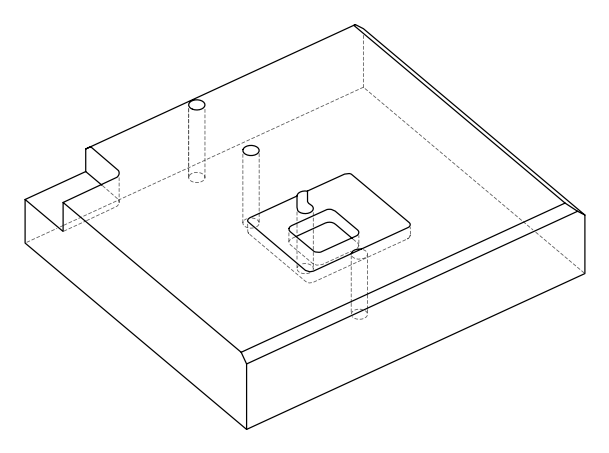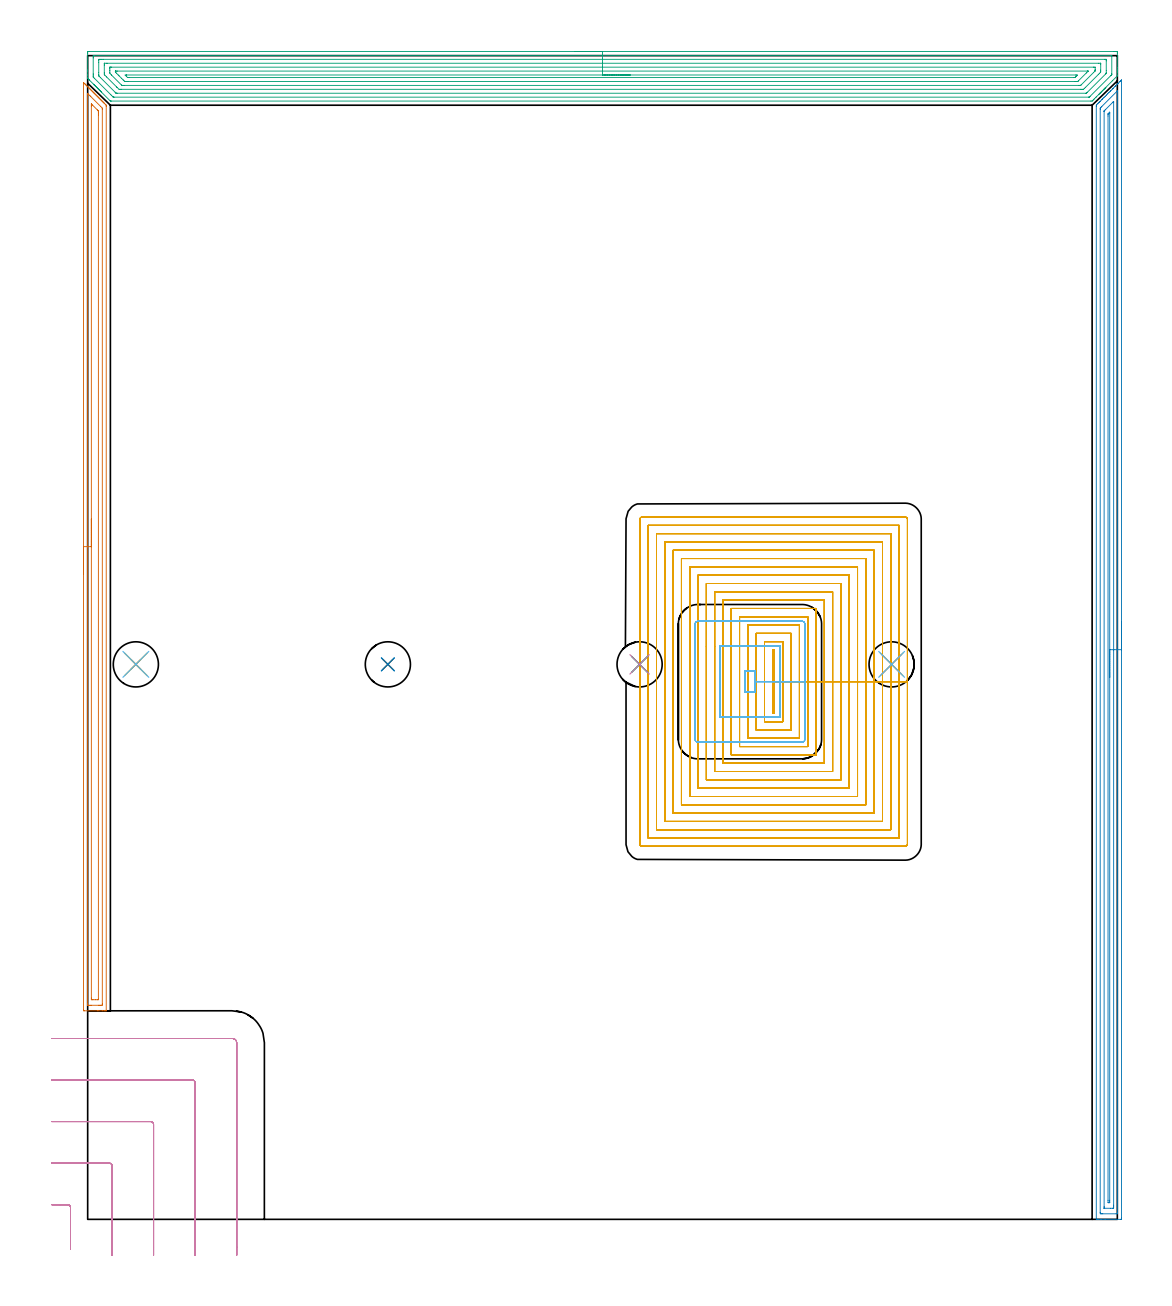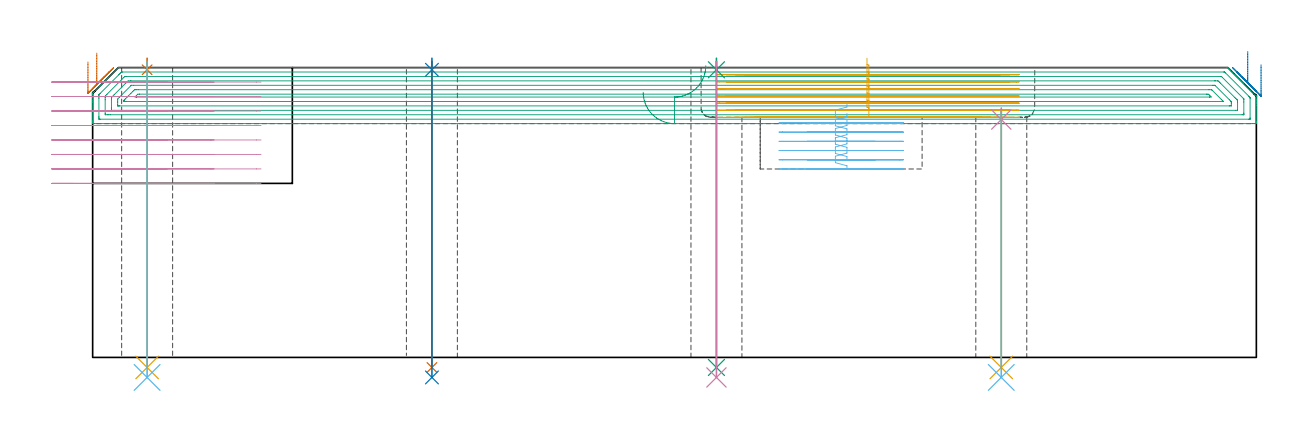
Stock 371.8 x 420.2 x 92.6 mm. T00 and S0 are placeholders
(PLAN: 18 operations, 12 tool changes, 115.5 min)
(1 AREA_MILL | FG_CHAMFER_SURFACE | UGT0205_001 | 8.18 min | 11609 mm3)
(2 AREA_MILL_1 | FG_CHAMFER_SURFACE_1 | UGT0205_001 | 13.2 min | 17238 mm3)
(3 AREA_MILL_2 | FG_CHAMFER_SURFACE_2 | UGT0205_001 | 20.82 min | 58737 mm3)
(4 MILL_CORNER_NOTCH_RECTANGULAR | CORNER_NOTCH_RECTANGULAR | UGT0201_094 | Follow Part, ap 5, ae 75% | 7.71 min | 176568 mm3)
(5 MILL_RECTANGULAR_POCKET | POCKET_RECTANGULAR_STRAIGHT | UGT0201_089 | Follow Part, ap 2.5, ae 75% | 58.15 min | 217026 mm3)
(6 MILL_RECTANGULAR_POCKET_1 | POCKET_RECTANGULAR_STRAIGHT_1 | NXT0201_011 | Follow Part, ap 3, ae 75% | 4.18 min | 46846 mm3)
(7 SPOT_DRILL | STEP1HOLE | NXT0321_9005460120000 | 0.03 min | 13 mm3)
(8 SPOT_DRILL_1 | STEP1HOLE_1 | NXT0321_9005460120000 | 0.03 min | 8 mm3)
(9 SPOT_DRILL_2 | STEP1HOLE_2 | NXT0321_9005460120000 | 0.03 min | 0 mm3)
(10 SPOT_DRILL_3 | STEP1HOLE_3 | NXT0321_9005460120000 | 0.03 min | 6 mm3)
(11 DRILL_THROUGH_HOLE_INTO_CENTER | STEP1HOLE | NXT0301_065 | 0.39 min | 6404 mm3)
(12 DRILL_TO_ENLARGE_THROUGH_HOLE | STEP1HOLE | UGT0301_287 | 0.41 min | 12890 mm3)
(13 DRILL_THROUGH_HOLE_INTO_CENTER_1 | STEP1HOLE_1 | NXT0301_065 | 0.39 min | 6383 mm3)
(14 DRILL_TO_ENLARGE_THROUGH_HOLE_1 | STEP1HOLE_1 | UGT0301_287 | 0.41 min | 12894 mm3)
(15 DRILL_THROUGH_HOLE_INTO_CENTER_2 | STEP1HOLE_2 | NXT0301_065 | 0.39 min | 5289 mm3)
(16 DRILL_TO_ENLARGE_THROUGH_HOLE_2 | STEP1HOLE_2 | UGT0301_287 | 0.41 min | 11180 mm3)
(17 DRILL_THROUGH_HOLE_INTO_CENTER_3 | STEP1HOLE_3 | NXT0301_065 | 0.33 min | 5288 mm3)
(18 DRILL_TO_ENLARGE_THROUGH_HOLE_3 | STEP1HOLE_3 | UGT0301_287 | 0.35 min | 10682 mm3)
(TOOL UGT0205_001 | Chamfer Mill 20 x 3 x 45 deg. | D20 FL50 Z2)
(TOOL UGT0201_094 | End mill 20 mm | D20 FL38 Z4)
(TOOL UGT0201_089 | End mill 10 mm | D10 R3 FL22 Z4)
(TOOL NXT0201_011 | ENDMILL 12mm [2P460-1200-NA 1630] | D12 FL38 Z6)
(TOOL NXT0321_9005460120000 | NC Spot Drill, 142deg, 12mm, Carbide, Uncoated | D12 PA142 FL30 Z2)
(TOOL NXT0301_065 | Carbide Drill 9.4mm [860.1-0940-075A1-MM 2214] | D9.4 PA140 FL98 Z2)
(TOOL UGT0301_287 | Twist Drill 16.3 mm | D16.3 PA118 FL125 Z2)
(OP 1 AREA_MILL)
G17 G21 G94 G90
T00 M6
G54
G17 G0 G90 X-1.5 Y232.9 S1061 M3
G43 Z102.6 H0
Z94.4
G94 G1 Y232.938 Z93.528 F250.
Y233.052 Z92.664
Y233.241 Z91.812
Y233.503 Z90.98
Y233.837 Z90.174
Y234.24 Z89.4
Y234.708 Z88.664
Y235.239 Z87.972
Y235.829 Z87.329
Y236.472 Z86.74
Y237.164 Z86.208
Y237.9 Z85.74
Y238.674 Z85.337
Y239.48 Z85.003
Y240.312 Z84.741
Y241.163 Z84.552
Y242.028 Z84.438
Y242.9 Z84.4
Y410.253
X-1.496 Y410.482 Z84.402
X-1.494 Y410.485 Z84.404
X-1.482 Y410.482 Z84.417
X-1.147 Y410.147 Z84.753
X-0.953 Y409.955 Z84.943
X-0.887 Y409.887 Z85.012
X-0.724 Y409.725 Z85.175
X-0.657 Y409.659 Z85.239
X-0.589 Y409.589 Z85.31
X-0.43 Y409.43 Z85.469
X-0.361 Y409.363 Z85.535
X-0.291 Y409.292 Z85.608
X-0.135 Y409.136 Z85.764
X-0.065 Y409.066 Z85.831
X0.006 Y408.994 Z85.905
X0.159 Y408.841 Z86.058
X0.231 Y408.77 Z86.128
X0.304 Y408.696 Z86.203
X0.454 Y408.547 Z86.353
X0.527 Y408.474 Z86.424
X0.602 Y408.399 Z86.501
X0.748 Y408.252 Z86.647
X0.823 Y408.178 Z86.72
X0.899 Y408.101 Z86.798
X1.043 Y407.958 Z86.942
X1.119 Y407.882 Z87.016
X1.197 Y407.803 Z87.096
X1.337 Y407.663 Z87.236
X1.416 Y407.586 Z87.312
X1.495 Y407.506 Z87.394
X1.632 Y407.368 Z87.531
X1.712 Y407.29 Z87.608
X1.792 Y407.208 Z87.692
X1.926 Y407.074 Z87.826
X2.008 Y406.994 Z87.904
X2.09 Y406.91 Z87.989
X2.221 Y406.779 Z88.12
X2.304 Y406.698 Z88.2
X2.388 Y406.613 Z88.287
X2.515 Y406.485 Z88.415
X2.6 Y406.402 Z88.496
X2.685 Y406.315 Z88.585
X2.81 Y406.19 Z88.709
X2.896 Y406.106 Z88.792
X2.983 Y406.017 Z88.882
X3.105 Y405.896 Z89.004
X3.192 Y405.81 Z89.088
X3.281 Y405.72 Z89.18
X3.399 Y405.601 Z89.298
X3.488 Y405.514 Z89.384
X3.578 Y405.422 Z89.478
X3.694 Y405.307 Z89.593
X3.784 Y405.218 Z89.68
X3.876 Y405.124 Z89.775
X3.988 Y405.012 Z89.888
X4.08 Y404.921 Z89.976
X4.174 Y404.827 Z90.073
X4.283 Y404.718 Z90.182
X4.376 Y404.625 Z90.273
X4.471 Y404.529 Z90.371
X4.577 Y404.423 Z90.477
X4.673 Y404.329 Z90.569
X4.769 Y404.231 Z90.668
X4.872 Y404.128 Z90.771
X4.969 Y404.033 Z90.865
X5.067 Y403.934 Z90.966
X5.166 Y403.834 Z91.066
X5.265 Y403.737 Z91.161
X5.364 Y403.636 Z91.264
X5.461 Y403.539 Z91.36
X5.561 Y403.441 Z91.457
X5.662 Y403.338 Z91.561
X5.755 Y403.245 Z91.655
X5.857 Y403.145 Z91.753
X5.96 Y403.041 Z91.859
X6.05 Y402.95 Z91.95
X6.153 Y402.849 Z92.049
X6.644 Y402.356 Z92.544
X6.693 Y402.304 Z92.592
X6.7 Y401.85 Z92.6
Y75.466
X6.697 Y75.31 Z92.588
X6.663 Y75.306 Z92.554
X6.292 Y75.3 Z92.192
X5.927 Z91.826
X5.265 Z91.16
X4.046 Z89.943
X3.488 Z89.383
X-1.232 Z84.665
X-1.492 Y75.31 Z84.406
X-1.499 Y75.569 Z84.399
Y75.589
X-1.5 Y242.9 Z84.4
X-0.086 Z85.814
X-0.085 Y406.315 Z85.815
X-0.084 Y406.335 Z85.816
X-0.065 Y406.603 Z85.835
X0.232 Y406.315 Z86.132
X0.823 Y405.727 Z86.723
X1.128 Y405.422 Z87.028
X4.698 Y401.85 Z90.598
X5.265 Y401.274 Z91.165
X5.284 Y400.957 Z91.184
X5.285 Y400.937 Z91.185
Y77.699
Y77.679
X5.265 Y77.31 Z91.165
X4.771 Y77.302 Z90.671
X4.376 Y77.301 Z90.276
X3.885 Y77.3 Z89.785
X1.22 Z87.12
X0.823 Y77.301 Z86.723
X0.329 Y77.302 Z86.229
X-0.065 Y77.31 Z85.835
X-0.085 Y77.699 Z85.815
Y77.719
X-0.086 Y242.9 Z85.814
X1.328 Z87.228
X1.329 Y401.85 Z87.229
X1.33 Y402.234 Z87.23
X1.334 Y402.743 Z87.234
X1.335 Y402.751 Z87.235
X1.352 Y402.743 Z87.252
X1.712 Y402.388 Z87.612
X3.488 Y400.612 Z89.388
X3.76 Y400.336 Z89.66
X3.828 Y400.266 Z89.728
X3.858 Y400.231 Z89.758
X3.865 Y400.191 Z89.765
X3.867 Y400.064 Z89.767
X3.87 Y399.68 Z89.77
X3.871 Y399.171 Z89.771
X3.872 Y398.786 Z89.772
X3.871 Y79.485 Z89.771
X3.87 Y79.389 Z89.77
X3.867 Y79.341 Z89.767
X3.865 Y79.322 Z89.765
X3.853 Y79.31 Z89.753
X3.669 Y79.303 Z89.569
X3.488 Y79.301 Z89.388
X2.784 Y79.3 Z88.684
X1.895 Z87.795
X1.712 Y79.301 Z87.612
X1.528 Y79.305 Z87.428
X1.406 Y79.31 Z87.306
X1.335 Y79.319 Z87.235
X1.333 Y79.357 Z87.233
X1.331 Y79.485 Z87.231
X1.329 Y79.87 Z87.229
X1.328 Y242.9 Z87.228
Y243.771 Z87.267
Y244.636 Z87.38
Y245.488 Z87.569
Y246.32 Z87.832
Y247.126 Z88.165
Y247.9 Z88.568
Y248.636 Z89.037
Y249.328 Z89.568
Y249.971 Z90.157
Y250.56 Z90.801
Y251.091 Z91.493
Y251.56 Z92.228
Y251.963 Z93.002
Y252.297 Z93.808
Y252.559 Z94.64
Y252.748 Z95.492
Y252.862 Z96.357
Y252.9 Z97.228
G0 Z102.6
M5
M2
(OP 2 AREA_MILL_1)
G17 G21 G94 G90
T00 M6
G54
G17 G0 G90 X373.3 Y215.7 S1061 M3
G43 Z102.6 H0
Z93.5
G94 G1 Y215.662 Z92.628 F250.
Y215.548 Z91.763
Y215.359 Z90.912
Y215.097 Z90.08
Y214.763 Z89.274
Y214.36 Z88.5
Y213.892 Z87.764
Y213.36 Z87.072
Y212.771 Z86.429
Y212.128 Z85.84
Y211.436 Z85.308
Y210.7 Z84.84
Y209.926 Z84.437
Y209.12 Z84.103
Y208.288 Z83.841
Y207.436 Z83.652
Y206.572 Z83.538
Y205.7 Z83.5
Y0.621
X373.296 Y0.278 Z83.502
X373.292 Y0.01 Z83.506
X373.019 Y0. Z83.778
X367.417 Z89.377
X365.987 Z90.809
X365.64 Z91.155
X364.946 Z91.854
X364.631 Z92.169
X364.24 Y0.008 Z92.552
X364.203 Y0.01 Z92.588
X364.2 Y0.175 Z92.6
Y401.843
X364.207 Y402.301 Z92.592
X364.255 Y402.356 Z92.544
X364.751 Y402.853 Z92.045
X365.089 Y403.189 Z91.711
X365.306 Y403.406 Z91.494
X365.529 Y403.63 Z91.269
X365.64 Y403.742 Z91.156
X366.209 Y404.31 Z90.59
X366.423 Y404.524 Z90.375
X366.529 Y404.63 Z90.267
X366.973 Y405.073 Z89.827
X367.417 Y405.519 Z89.379
X367.861 Y405.962 Z88.938
X368.306 Y406.408 Z88.49
X368.75 Y406.85 Z88.049
X369.194 Y407.296 Z87.602
X369.402 Y407.502 Z87.397
X369.459 Y407.559 Z87.341
X370.083 Y408.185 Z86.713
X370.296 Y408.396 Z86.504
X370.332 Y408.433 Z86.467
X370.971 Y409.073 Z85.825
X371.206 Y409.306 Z85.594
X371.86 Y409.962 Z84.936
X372.08 Y410.18 Z84.72
X372.749 Y410.85 Z84.048
X372.954 Y411.054 Z83.846
X372.977 Y411.077 Z83.823
X373.193 Y411.294 Z83.606
X373.278 Y411.374 Z83.521
X373.295 Y411.383 Z83.503
X373.299 Y411.374 Z83.499
X373.3 Y205.7 Z83.5
X371.886 Z84.914
X371.885 Y2.409 Z84.915
Y2.384
X371.86 Y2.01 Z84.94
X371.377 Y2.001 Z85.423
X366.529 Y2. Z90.271
X366.045 Y2.001 Z90.755
X365.64 Y2.01 Z91.16
X365.616 Y2.409 Z91.184
X365.615 Y2.434 Z91.185
Y400.949
Y400.974
X365.64 Y401.278 Z91.16
X365.917 Y401.564 Z90.883
X366.192 Y401.843 Z90.608
X371.554 Y407.204 Z85.246
X371.709 Y407.356 Z85.091
X371.86 Y407.498 Z84.94
X371.884 Y407.204 Z84.916
X371.885 Y407.179 Z84.915
X371.886 Y205.7 Z84.914
X370.472 Z86.328
X370.471 Y5.089 Z86.329
X370.47 Y4.7 Z86.33
X370.467 Y4.196 Z86.333
X370.465 Y4.01 Z86.335
X370.275 Y4.003 Z86.525
X370.083 Y4.001 Z86.717
X369.389 Y4. Z87.411
X367.223 Y4.001 Z89.577
X367.093 Y4.004 Z89.707
X367.047 Y4.009 Z89.753
X367.034 Y4.013 Z89.766
X367.033 Y4.02 Z89.767
X367.03 Y4.066 Z89.77
X367.029 Y4.196 Z89.771
Y4.587
Y400.056
X367.03 Y400.153 Z89.77
X367.033 Y400.201 Z89.767
X367.035 Y400.222 Z89.765
X367.047 Y400.237 Z89.753
X367.139 Y400.335 Z89.661
X367.417 Y400.617 Z89.383
X367.582 Y400.783 Z89.218
X370.256 Y403.456 Z86.544
X370.429 Y403.63 Z86.371
X370.445 Y403.643 Z86.355
X370.456 Y403.65 Z86.344
X370.466 Y403.652 Z86.334
X370.468 Y403.644 Z86.332
X370.47 Y403.63 Z86.33
X370.471 Y403.398 Z86.329
X370.472 Y403.239 Z86.328
Y205.7
X369.057 Z87.743
Y6.876
X369.056 Y6.258 Z87.744
X369.054 Y6.124 Z87.746
X369.051 Y6.026 Z87.749
X368.963 Y6.01 Z87.837
X368.75 Y6.009 Z88.05
X368.537 Y6.01 Z88.263
X368.45 Y6.026 Z88.35
X368.443 Y6.876 Z88.357
Y398.406
X368.446 Y399.021 Z88.354
X368.45 Y399.162 Z88.35
X368.452 Y399.191 Z88.348
X368.874 Y399.624 Z87.926
X368.95 Y399.698 Z87.85
X369.015 Y399.758 Z87.785
X369.05 Y399.79 Z87.75
X369.051 Y399.729 Z87.749
X369.057 Y399.301 Z87.743
Y205.7
Y204.828 Z87.781
Y203.964 Z87.895
Y203.112 Z88.083
Y202.28 Z88.346
Y201.474 Z88.68
Y200.7 Z89.082
Y199.964 Z89.551
Y199.272 Z90.082
Y198.629 Z90.672
Y198.04 Z91.315
Y197.508 Z92.007
Y197.04 Z92.743
Y196.637 Z93.516
Y196.303 Z94.322
Y196.041 Z95.154
Y195.852 Z96.006
Y195.738 Z96.871
Y195.7 Z97.743
G0 Z102.6
M5
M2
(OP 3 AREA_MILL_2)
G17 G21 G94 G90
T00 M6
G54
G17 G0 G90 X175.9 Y421.7 S1061 M3
G43 Z102.6 H0
Z84.7
G94 G1 X175.938 Z83.828 F250.
X176.052 Z82.964
X176.241 Z82.112
X176.503 Z81.28
X176.837 Z80.474
X177.24 Z79.7
X177.708 Z78.964
X178.24 Z78.272
X178.829 Z77.629
X179.472 Z77.04
X180.164 Z76.509
X180.9 Z76.04
X181.674 Z75.637
X182.48 Z75.303
X183.312 Z75.041
X184.164 Z74.852
X185.028 Z74.738
X185.9 Z74.7
X370.658
X371.188 Y421.698 Z74.702
X371.711 Y421.694 Z74.704
X371.792 Y421.692 Z74.706
X371.8 Y421.174 Z75.223
Y415.854 Z80.54
Y415.297 Z81.1
Y414.967 Z81.429
Y414.41 Z81.986
Y414.08 Z82.314
Y412.972 Z83.427
X371.798 Y412.907 Z83.49
X371.783 Y412.882 Z83.516
X370.052 Y411.152 Z85.248
X367.661 Y408.76 Z87.638
X367.616 Y408.715 Z87.684
X367.41 Y408.51 Z87.889
X367.365 Y408.464 Z87.933
X367.318 Y408.418 Z87.981
X367.117 Y408.216 Z88.183
X367.07 Y408.168 Z88.229
X367.02 Y408.12 Z88.279
X366.823 Y407.923 Z88.476
X366.774 Y407.873 Z88.524
X366.723 Y407.822 Z88.577
X366.53 Y407.629 Z88.77
X366.479 Y407.577 Z88.82
X366.425 Y407.525 Z88.874
X366.236 Y407.336 Z89.063
X366.183 Y407.282 Z89.115
X366.127 Y407.227 Z89.172
X365.942 Y407.042 Z89.357
X365.888 Y406.986 Z89.411
X365.83 Y406.929 Z89.47
X365.649 Y406.748 Z89.65
X365.592 Y406.691 Z89.706
X365.532 Y406.632 Z89.767
X365.355 Y406.455 Z89.944
X365.296 Y406.395 Z90.002
X365.234 Y406.334 Z90.065
X365.062 Y406.161 Z90.238
X365.001 Y406.099 Z90.297
X364.313 Y405.413 Z90.987
X364.114 Y405.213 Z91.184
X363.449 Y404.549 Z91.851
X363.228 Y404.326 Z92.07
X363.151 Y404.25 Z92.148
X362.955 Y404.055 Z92.345
X362.77 Y403.871 Z92.527
X362.701 Y403.806 Z92.592
X362.258 Y403.8 Z92.6
X8.649
X8.199 Y403.806 Z92.592
X8.136 Y403.863 Z92.536
X5.012 Y406.986 Z89.41
X4.95 Y407.049 Z89.35
X4.78 Y407.22 Z89.179
X4.717 Y407.282 Z89.115
X4.657 Y407.343 Z89.056
X4.482 Y407.518 Z88.881
X4.421 Y407.577 Z88.819
X4.363 Y407.636 Z88.763
X4.184 Y407.815 Z88.584
X4.126 Y407.873 Z88.524
X4.07 Y407.93 Z88.469
X3.887 Y408.113 Z88.286
X3.83 Y408.168 Z88.228
X3.776 Y408.223 Z88.176
X3.589 Y408.411 Z87.988
X3.535 Y408.464 Z87.933
X3.483 Y408.517 Z87.882
X3.291 Y408.708 Z87.691
X3.239 Y408.76 Z87.637
X3.189 Y408.81 Z87.589
X2.994 Y409.006 Z87.393
X2.943 Y409.055 Z87.342
X2.896 Y409.104 Z87.295
X2.696 Y409.303 Z87.095
X2.648 Y409.351 Z87.046
X2.602 Y409.397 Z87.001
X2.398 Y409.601 Z86.798
X2.352 Y409.646 Z86.751
X2.309 Y409.691 Z86.708
X2.101 Y409.899 Z86.5
X0.579 Y411.42 Z84.978
X0.485 Y411.515 Z84.885
X0.315 Y411.685 Z84.715
X0.135 Y411.863 Z84.534
X0.017 Y411.983 Z84.413
X0.001 Y412.006 Z84.39
X0. Y412.358 Z84.041
Y413.193 Z83.201
Y414.41 Z81.987
Y414.967 Z81.427
Y420.896 Z75.502
X0.003 Y421.174 Z75.223
X0.008 Y421.692 Z74.706
X0.089 Y421.694 Z74.704
X0.613 Y421.7 Z74.7
X185.9
Y420.286 Z76.114
X369.402
X369.625 Y420.284 Z76.116
X369.735 Y420.281 Z76.119
X369.782 Y420.279 Z76.121
X369.79 Y420.248 Z76.152
X369.794 Y420.146 Z76.254
X369.799 Y419.893 Z76.507
Y413.685 Z82.715
X369.796 Y413.439 Z82.961
X369.792 Y413.378 Z83.022
X369.788 Y413.35 Z83.05
X369.767 Y413.326 Z83.074
X369.642 Y413.193 Z83.207
X369.523 Y413.073 Z83.327
X369.402 Y412.951 Z83.449
X361.959 Y405.509 Z90.891
X361.759 Y405.313 Z91.087
X361.685 Y405.243 Z91.157
X361.664 Y405.226 Z91.174
X361.642 Y405.221 Z91.179
X361.588 Y405.218 Z91.182
X361.365 Y405.214 Z91.186
X9.542
X9.318 Y405.218 Z91.182
X9.264 Y405.221 Z91.179
X9.237 Y405.224 Z91.176
X9.162 Y405.296 Z91.104
X8.954 Y405.499 Z90.901
X8.649 Y405.801 Z90.599
X8.35 Y406.099 Z90.301
X2.398 Y412.052 Z84.348
X2.147 Y412.307 Z84.093
X2.066 Y412.394 Z84.006
X2.01 Y412.457 Z83.943
X2.008 Y412.505 Z83.895
X2.002 Y412.701 Z83.699
X2. Y413.193 Z83.207
Y413.589 Z82.811
X2.001 Y419.401 Z76.999
X2.002 Y419.794 Z76.606
X2.01 Y420.192 Z76.208
X2.018 Y420.279 Z76.121
X2.065 Y420.281 Z76.119
X2.176 Y420.284 Z76.116
X2.398 Y420.286 Z76.114
X185.9
Y418.872 Z77.528
X367.256 Y418.871 Z77.529
X367.616 Y418.87 Z77.53
X367.735 Y418.867 Z77.533
X367.776 Y418.865 Z77.535
X367.79 Y418.859 Z77.541
X367.793 Y418.819 Z77.581
X367.797 Y418.697 Z77.703
X367.799 Y418.514 Z77.886
X367.8 Y418.331 Z78.069
Y414.784 Z81.616
X367.799 Y414.08 Z82.32
X367.798 Y413.899 Z82.501
X367.792 Y413.837 Z82.563
X367.786 Y413.797 Z82.603
X367.765 Y413.773 Z82.627
X367.616 Y413.616 Z82.784
X360.987 Y406.986 Z89.414
X360.729 Y406.731 Z89.669
X360.639 Y406.647 Z89.753
X360.624 Y406.636 Z89.764
X360.606 Y406.633 Z89.767
X360.562 Y406.63 Z89.77
X360.472 Y406.629 Z89.771
X10.795
X10.435 Y406.631 Z89.769
X10.316 Y406.634 Z89.766
X10.276 Y406.635 Z89.765
X10.244 Y406.664 Z89.736
X10.176 Y406.728 Z89.672
X9.914 Y406.986 Z89.414
X4.593 Y412.307 Z84.093
X4.184 Y412.717 Z83.683
X4.069 Y412.837 Z83.563
X4.014 Y412.897 Z83.503
X4.009 Y413.011 Z83.389
X4.003 Y413.193 Z83.207
X4.001 Y413.376 Z83.024
X4. Y414.08 Z82.32
Y417.81 Z78.59
X4.002 Y418.514 Z77.886
X4.004 Y418.693 Z77.707
X4.014 Y418.864 Z77.536
X4.184 Y418.867 Z77.534
X4.718 Y418.87 Z77.53
X5.077 Y418.871 Z77.529
X5.61 Y418.872 Z77.528
X185.9
Y417.457 Z78.943
X365.108
X365.705 Y417.454 Z78.946
X365.773 Y417.452 Z78.948
X365.789 Y417.451 Z78.949
X365.792 Y417.433 Z78.967
X365.796 Y417.382 Z79.018
X365.799 Y417.178 Z79.222
X365.8 Y414.967 Z81.433
X365.794 Y414.538 Z81.862
X365.79 Y414.325 Z82.075
X365.773 Y414.234 Z82.166
X365.727 Y414.183 Z82.217
X365.629 Y414.08 Z82.32
X365.285 Y413.734 Z82.666
X364.937 Y413.385 Z83.015
X360.31 Y408.76 Z87.64
X359.941 Y408.4 Z88.
X359.579 Y408.05 Z88.35
X359.404 Y408.047 Z88.353
X358.686 Y408.043 Z88.357
X358.515
X12.221
X12.049 Y408.044 Z88.356
X11.328 Y408.05 Z88.35
X10.594 Y408.76 Z87.64
X10.435 Y408.915 Z87.485
X6.863 Y412.486 Z83.914
X6.161 Y413.193 Z83.207
X6.063 Y413.297 Z83.103
X6.01 Y413.356 Z83.044
X6.008 Y413.408 Z82.992
X6.004 Y413.622 Z82.778
X6. Y414.05 Z82.35
Y416.74 Z79.66
X6.002 Y417.169 Z79.231
X6.006 Y417.383 Z79.017
X6.01 Y417.435 Z78.965
X6.015 Y417.451 Z78.949
X6.039 Y417.452 Z78.948
X6.144 Y417.455 Z78.945
X6.863 Y417.457 Z78.943
X7.034
X185.9
Y416.043 Z80.357
X363.151 Y416.042 Z80.358
X363.342 Y416.041 Z80.359
X363.722 Y416.036 Z80.364
X363.791 Y416.028 Z80.372
X363.794 Y416.002 Z80.398
X363.797 Y415.946 Z80.454
X363.799 Y415.854 Z80.546
X363.8 Y415.209 Z81.191
X363.798 Y414.967 Z81.433
X363.794 Y414.806 Z81.594
X363.79 Y414.726 Z81.674
X363.781 Y414.691 Z81.709
X363.758 Y414.665 Z81.735
X363.61 Y414.511 Z81.889
X363.182 Y414.08 Z82.32
X358.686 Y409.585 Z86.815
X358.587 Y409.496 Z86.904
X358.55 Y409.464 Z86.936
X358.51 Y409.462 Z86.938
X358.335 Y409.459 Z86.941
X357.984 Y409.457 Z86.943
X357.793
X13.114
X12.407 Y409.461 Z86.939
X12.367 Y409.464 Z86.936
X12.339 Y409.475 Z86.925
X12.293 Y409.514 Z86.886
X12.221 Y409.579 Z86.821
X8.649 Y413.15 Z83.25
X8.607 Y413.193 Z83.207
X8.01 Y413.828 Z82.572
X8.007 Y414.08 Z82.32
X8.001 Y414.724 Z81.676
X8. Y414.967 Z81.433
Y415.611 Z80.789
X8.003 Y415.854 Z80.546
X8.008 Y416.014 Z80.386
X8.009 Y416.03 Z80.37
X8.04 Y416.036 Z80.364
X8.141 Y416.04 Z80.36
X8.268 Y416.042 Z80.358
X8.458 Y416.043 Z80.357
X8.649
X185.9
Y414.629 Z81.771
X361.042 Y414.628 Z81.772
X361.148 Y414.627 Z81.773
X361.215 Y414.625 Z81.775
X361.255 Y414.623 Z81.777
X361.247 Y414.607 Z81.793
X361.166 Y414.521 Z81.879
X361.046 Y414.397 Z82.003
X360.732 Y414.08 Z82.32
X360.603 Y413.95 Z82.45
X357.793 Y411.142 Z85.258
X357.584 Y410.94 Z85.46
X357.526 Y410.886 Z85.514
X357.446 Y410.878 Z85.522
X356.9 Y410.873 Z85.527
X356.559 Y410.872 Z85.528
X14.559 Y410.871 Z85.529
X14.007 Y410.872 Z85.528
X13.663 Y410.874 Z85.526
X13.395 Y410.878 Z85.522
X13.114 Y411.141 Z85.259
X12.83 Y411.42 Z84.98
X12.221 Y412.027 Z84.373
X11.328 Y412.92 Z83.48
X11.055 Y413.193 Z83.207
X10.435 Y413.815 Z82.585
X10.177 Y414.08 Z82.32
X10.096 Y414.167 Z82.233
X10.039 Y414.233 Z82.167
X10.01 Y414.271 Z82.129
X10.008 Y414.297 Z82.103
X10.001 Y414.511 Z81.889
X10.003 Y414.574 Z81.826
X10.008 Y414.611 Z81.789
X10.012 Y414.623 Z81.777
X10.022 Y414.624 Z81.776
X10.159 Y414.627 Z81.773
X10.435 Y414.628 Z81.772
X10.775 Y414.629 Z81.771
X185.9
Y413.215 Z83.185
X356.879 Y413.214 Z83.186
X356.9
X357.384 Y413.193 Z83.207
X357.146 Y412.949 Z83.451
X356.9 Y412.699 Z83.701
X356.701 Y412.504 Z83.896
X356.497 Y412.307 Z84.093
X356.028 Y412.286 Z84.114
X356.007
X14.921
X14.9
X14.403 Y412.307 Z84.093
X14.007 Y412.696 Z83.704
X13.516 Y413.193 Z83.207
X13.986 Y413.214 Z83.186
X14.007
X185.9 Y413.215 Z83.185
X186.772 Z83.223
X187.636 Z83.337
X188.488 Z83.526
X189.32 Z83.788
X190.126 Z84.122
X190.9 Z84.525
X191.636 Z84.994
X192.328 Z85.525
X192.971 Z86.114
X193.56 Z86.757
X194.092 Z87.45
X194.56 Z88.185
X194.963 Z88.959
X195.297 Z89.765
X195.559 Z90.597
X195.748 Z91.449
X195.862 Z92.314
X195.9 Z93.185
G0 Z102.6
M5
M2
(OP 4 MILL_CORNER_NOTCH_RECTANGULAR)
G17 G21 G94 G90
T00 M6
G54
G17 G0 G90 X-6.2 Y-10.846 S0 M3
G43 Z102.6 H0
Z87.975
G94 G1 Y-7.846 F250.
Y4.306 F500.
G3 X-7.194 Y5.3 R1.
G1 X-10.
X-13. F250.
G0 Z102.6
X8.8 Y-13.
Z87.975
G1 Y-10.
Y19.305 F500.
G3 X7.805 Y20.3 R1.
G1 X-10.
X-13. F250.
G0 Z102.6
X23.8 Y-13.
Z87.975
G1 Y-10.
Y34.305 F500.
G3 X22.805 Y35.3 R1.
G1 X-10.
X-13. F250.
G0 Z102.6
X38.8 Y-13.
Z87.975
G1 Y-10.
Y49.305 F500.
G3 X37.805 Y50.3 R1.
G1 X-10.
X-13. F250.
G0 Z102.6
X53.8 Y-13.
Z87.975
G1 Y-10.
Y63.8 F500.
G3 X52.3 Y65.3 R1.5
G1 X-10.
X-13. F250.
G0 Z102.6
X-6.2 Y-10.846
Z83.35
G1 Y-7.846
Y4.306 F500.
G3 X-7.194 Y5.3 R1.
G1 X-10.
X-13. F250.
G0 Z102.6
X8.8 Y-13.
Z83.35
G1 Y-10.
Y19.305 F500.
G3 X7.805 Y20.3 R1.
G1 X-10.
X-13. F250.
G0 Z102.6
X23.8 Y-13.
Z83.35
G1 Y-10.
Y34.305 F500.
G3 X22.805 Y35.3 R1.
G1 X-10.
X-13. F250.
G0 Z102.6
X38.8 Y-13.
Z83.35
G1 Y-10.
Y49.305 F500.
G3 X37.805 Y50.3 R1.
G1 X-10.
X-13. F250.
G0 Z102.6
X53.8 Y-13.
Z83.35
G1 Y-10.
Y63.8 F500.
G3 X52.3 Y65.3 R1.5
G1 X-10.
X-13. F250.
G0 Z102.6
X-6.2 Y-10.846
Z78.725
G1 Y-7.846
Y4.306 F500.
G3 X-7.194 Y5.3 R1.
G1 X-10.
X-13. F250.
G0 Z102.6
X8.8 Y-13.
Z78.725
G1 Y-10.
Y19.305 F500.
G3 X7.805 Y20.3 R1.
G1 X-10.
X-13. F250.
G0 Z102.6
X23.8 Y-13.
Z78.725
G1 Y-10.
Y34.305 F500.
G3 X22.805 Y35.3 R1.
G1 X-10.
X-13. F250.
G0 Z102.6
X38.8 Y-13.
Z78.725
G1 Y-10.
Y49.305 F500.
G3 X37.805 Y50.3 R1.
G1 X-10.
X-13. F250.
G0 Z102.6
X53.8 Y-13.
Z78.725
G1 Y-10.
Y63.8 F500.
G3 X52.3 Y65.3 R1.5
G1 X-10.
X-13. F250.
G0 Z102.6
X-6.2 Y-10.846
Z74.1
G1 Y-7.846
Y4.306 F500.
G3 X-7.194 Y5.3 R1.
G1 X-10.
X-13. F250.
G0 Z102.6
X8.8 Y-13.
Z74.1
G1 Y-10.
Y19.305 F500.
G3 X7.805 Y20.3 R1.
G1 X-10.
X-13. F250.
G0 Z102.6
X23.8 Y-13.
Z74.1
G1 Y-10.
Y34.305 F500.
G3 X22.805 Y35.3 R1.
G1 X-10.
X-13. F250.
G0 Z102.6
X38.8 Y-13.
Z74.1
G1 Y-10.
Y49.305 F500.
G3 X37.805 Y50.3 R1.
G1 X-10.
X-13. F250.
G0 Z102.6
X53.8 Y-13.
Z74.1
G1 Y-10.
Y63.8 F500.
G3 X52.3 Y65.3 R1.5
G1 X-10.
X-13. F250.
G0 Z102.6
X-6.2 Y-10.846
Z69.475
G1 Y-7.846
Y4.306 F500.
G3 X-7.194 Y5.3 R1.
G1 X-10.
X-13. F250.
G0 Z102.6
X8.8 Y-13.
Z69.475
G1 Y-10.
Y19.305 F500.
G3 X7.805 Y20.3 R1.
G1 X-10.
X-13. F250.
G0 Z102.6
X23.8 Y-13.
Z69.475
G1 Y-10.
Y34.305 F500.
G3 X22.805 Y35.3 R1.
G1 X-10.
X-13. F250.
G0 Z102.6
X38.8 Y-13.
Z69.475
G1 Y-10.
Y49.305 F500.
G3 X37.805 Y50.3 R1.
G1 X-10.
X-13. F250.
G0 Z102.6
X53.8 Y-13.
Z69.475
G1 Y-10.
Y63.8 F500.
G3 X52.3 Y65.3 R1.5
G1 X-10.
X-13. F250.
G0 Z102.6
X-6.2 Y-10.846
Z64.85
G1 Y-7.846
Y4.306 F500.
G3 X-7.194 Y5.3 R1.
G1 X-10.
X-13. F250.
G0 Z102.6
X8.8 Y-13.
Z64.85
G1 Y-10.
Y19.305 F500.
G3 X7.805 Y20.3 R1.
G1 X-10.
X-13. F250.
G0 Z102.6
X23.8 Y-13.
Z64.85
G1 Y-10.
Y34.305 F500.
G3 X22.805 Y35.3 R1.
G1 X-10.
X-13. F250.
G0 Z102.6
X38.8 Y-13.
Z64.85
G1 Y-10.
Y49.305 F500.
G3 X37.805 Y50.3 R1.
G1 X-10.
X-13. F250.
G0 Z102.6
X53.8 Y-13.
Z64.85
G1 Y-10.
Y63.8 F500.
G3 X52.3 Y65.3 R1.5
G1 X-10.
X-13. F250.
G0 Z102.6
X-6.2 Y-10.846
Z60.225
G1 Y-7.846
Y4.306 F500.
G3 X-7.194 Y5.3 R1.
G1 X-10.
X-13. F250.
G0 Z102.6
X8.8 Y-13.
Z60.225
G1 Y-10.
Y19.305 F500.
G3 X7.805 Y20.3 R1.
G1 X-10.
X-13. F250.
G0 Z102.6
X23.8 Y-13.
Z60.225
G1 Y-10.
Y34.305 F500.
G3 X22.805 Y35.3 R1.
G1 X-10.
X-13. F250.
G0 Z102.6
X38.8 Y-13.
Z60.225
G1 Y-10.
Y49.305 F500.
G3 X37.805 Y50.3 R1.
G1 X-10.
X-13. F250.
G0 Z102.6
X53.8 Y-13.
Z60.225
G1 Y-10.
Y63.8 F500.
G3 X52.3 Y65.3 R1.5
G1 X-10.
X-13. F250.
G0 Z102.6
X-6.2 Y-10.846
Z55.6
G1 Y-7.846
Y4.306 F500.
G3 X-7.194 Y5.3 R1.
G1 X-10.
X-13. F250.
G0 Z102.6
X8.8 Y-13.
Z55.6
G1 Y-10.
Y19.305 F500.
G3 X7.805 Y20.3 R1.
G1 X-10.
X-13. F250.
G0 Z102.6
X23.8 Y-13.
Z55.6
G1 Y-10.
Y34.305 F500.
G3 X22.805 Y35.3 R1.
G1 X-10.
X-13. F250.
G0 Z102.6
X38.8 Y-13.
Z55.6
G1 Y-10.
Y49.305 F500.
G3 X37.805 Y50.3 R1.
G1 X-10.
X-13. F250.
G0 Z102.6
X53.8 Y-13.
Z55.6
G1 Y-10.
Y63.8 F500.
G3 X52.3 Y65.3 R1.5
G1 X-10.
X-13. F250.
G0 Z102.6
M5
M2
(OP 5 MILL_RECTANGULAR_POCKET)
G17 G21 G94 G90
T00 M6
G54
G17 G0 G90 X247.4 Y190.323 S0 M3
G43 Z102.6 H0
Z95.6
G94 G1 Y182.7 Z93.557 F250.
X248. Z93.397
Y194.15 Z90.328
Y205.6 F500.
X247.4
Y182.7
X248.
Y194.15
X251.
Y208.6
X244.4
Y179.7
X251.
Y194.15
X254.
Y211.6
X241.4
Y206.911
Y176.7
X254.
Y194.15
X257.
Y214.6
X238.4
Y206.911
Y173.7
X257.
Y194.15
X260.
Y217.6
X235.4
Y206.911
Y170.7
X260.
Y194.15
X263.
Y220.6
X232.4
Y206.911
Y167.7
X263.
Y194.15
X266.
Y223.6
X229.4
Y206.911
Y164.7
X266.
Y194.15
X269.
Y226.6
X226.4
Y206.911
Y161.7
X269.
Y194.15
X272.
Y229.6
X223.4
Y206.911
Y158.7
X272.
Y194.15
X275.
Y232.6
X220.4
Y206.911
Y155.7
X275.
Y194.15
X278.
Y235.6
X217.4
Y152.7
X278.
Y194.15
X281.
Y238.6
X214.4
Y149.7
X281.
Y194.15
X284.
Y241.6
X211.4
Y206.911
Y146.7
X284.
Y194.15
X287.
Y244.6
X208.4
Y206.911
Y143.7
X287.
Y194.15
X290.
Y247.6
X205.4
Y206.911
Y140.7
X290.
Y194.15
X293.
Y250.6
X202.4
Y206.911
Y137.7
X293.
Y194.15
X296.
Y252.8
G3 X295.2 Y253.6 R0.8
G1 X200.2
G3 X199.4 Y252.8 R0.8
G1 Y135.5
G3 X200.2 Y134.7 R0.8
G1 X295.2
G3 X296. Y135.5 R0.8
G1 Y194.15
Y195.15
G0 X247.4 Y190.323 Z93.328
G1 Y182.7 Z91.286 F250.
X248. Z91.125
Y194.15 Z88.057
Y205.6 F500.
X247.4
Y182.7
X248.
Y194.15
X251.
Y208.6
X244.4
Y179.7
X251.
Y194.15
X254.
Y211.6
X241.4
Y206.911
Y176.7
X254.
Y194.15
X257.
Y214.6
X238.4
Y206.911
Y173.7
X257.
Y194.15
X260.
Y217.6
X235.4
Y206.911
Y170.7
X260.
Y194.15
X263.
Y220.6
X232.4
Y206.911
Y167.7
X263.
Y194.15
X266.
Y223.6
X229.4
Y206.911
Y164.7
X266.
Y194.15
X269.
Y226.6
X226.4
Y206.911
Y161.7
X269.
Y194.15
X272.
Y229.6
X223.4
Y206.911
Y158.7
X272.
Y194.15
X275.
Y232.6
X220.4
Y206.911
Y155.7
X275.
Y194.15
X278.
Y235.6
X217.4
Y206.911
Y152.7
X278.
Y194.15
X281.
Y238.6
X214.4
Y206.911
Y149.7
X281.
Y194.15
X284.
Y241.6
X211.4
Y206.911
Y146.7
X284.
Y194.15
X287.
Y244.6
X208.4
Y206.911
Y143.7
X287.
Y194.15
X290.
Y247.6
X205.4
Y206.911
Y140.7
X290.
Y194.15
X293.
Y250.6
X202.4
Y206.911
Y137.7
X293.
Y194.15
X296.
Y252.8
G3 X295.2 Y253.6 R0.8
G1 X200.2
G3 X199.4 Y252.8 R0.8
G1 Y135.5
G3 X200.2 Y134.7 R0.8
G1 X295.2
G3 X296. Y135.5 R0.8
G1 Y194.15
Y195.15
G0 X247.4 Y190.323 Z91.057
G1 Y182.7 Z89.014 F250.
X248. Z88.854
Y194.15 Z85.786
Y205.6 F500.
X247.4
Y182.7
X248.
Y194.15
X251.
Y208.6
X244.4
Y179.7
X251.
Y194.15
X254.
Y211.6
X241.4
Y206.911
Y176.7
X254.
Y194.15
X257.
Y214.6
X238.4
Y206.911
Y173.7
X257.
Y194.15
X260.
Y217.6
X235.4
Y206.911
Y170.7
X260.
Y194.15
X263.
Y220.6
X232.4
Y206.911
Y167.7
X263.
Y194.15
X266.
Y223.6
X229.4
Y206.911
Y164.7
X266.
Y194.15
X269.
Y226.6
X226.4
Y206.911
Y161.7
X269.
Y194.15
X272.
Y229.6
X223.4
Y206.911
Y158.7
X272.
Y194.15
X275.
Y232.6
X220.4
Y206.911
Y155.7
X275.
Y194.15
X278.
Y235.6
X217.4
Y206.911
Y152.7
X278.
Y194.15
X281.
Y238.6
X214.4
Y206.911
Y149.7
X281.
Y194.15
X284.
Y241.6
X211.4
Y206.911
Y146.7
X284.
Y194.15
X287.
Y244.6
X208.4
Y206.911
Y143.7
X287.
Y194.15
X290.
Y247.6
X205.4
Y206.911
Y140.7
X290.
Y194.15
X293.
Y250.6
X202.4
Y206.911
Y137.7
X293.
Y194.15
X296.
Y252.8
G3 X295.2 Y253.6 R0.8
G1 X200.2
G3 X199.4 Y252.8 R0.8
G1 Y135.5
G3 X200.2 Y134.7 R0.8
G1 X295.2
G3 X296. Y135.5 R0.8
G1 Y194.15
Y195.15
G0 X247.4 Y190.323 Z88.786
G1 Y182.7 Z86.743 F250.
X248. Z86.582
Y194.15 Z83.514
Y205.6 F500.
X247.4
Y182.7
X248.
Y194.15
X251.
Y208.6
X244.4
Y179.7
X251.
Y194.15
X254.
Y211.6
X241.4
Y206.911
Y176.7
X254.
Y194.15
X257.
Y214.6
X238.4
Y206.911
Y173.7
X257.
Y194.15
X260.
Y217.6
X235.4
Y206.911
Y170.7
X260.
Y194.15
X263.
Y220.6
X232.4
Y206.911
Y167.7
X263.
Y194.15
X266.
Y223.6
X229.4
Y206.911
Y164.7
X266.
Y194.15
X269.
Y226.6
X226.4
Y206.911
Y161.7
X269.
Y194.15
X272.
Y229.6
X223.4
Y206.911
Y158.7
X272.
Y194.15
X275.
Y232.6
X220.4
Y206.911
Y155.7
X275.
Y194.15
X278.
Y235.6
X217.4
Y206.911
Y152.7
X278.
Y194.15
X281.
Y238.6
X214.4
Y206.911
Y149.7
X281.
Y194.15
X284.
Y241.6
X211.4
Y206.911
Y146.7
X284.
Y194.15
X287.
Y244.6
X208.4
Y206.911
Y143.7
X287.
Y194.15
X290.
Y247.6
X205.4
Y206.911
Y140.7
X290.
Y194.15
X293.
Y250.6
X202.4
Y206.911
Y137.7
X293.
Y194.15
X296.
Y252.8
G3 X295.2 Y253.6 R0.8
G1 X200.2
G3 X199.4 Y252.8 R0.8
G1 Y135.5
G3 X200.2 Y134.7 R0.8
G1 X295.2
G3 X296. Y135.5 R0.8
G1 Y194.15
Y195.15
G0 X247.4 Y190.323 Z86.514
G1 Y182.7 Z84.472 F250.
X248. Z84.311
Y194.15 Z81.243
Y205.6 F500.
X247.4
Y182.7
X248.
Y194.15
X251.
Y208.6
X244.4
Y179.7
X251.
Y194.15
X254.
Y211.6
X241.4
Y206.911
Y176.7
X254.
Y194.15
X257.
Y214.6
X238.4
Y206.911
Y173.7
X257.
Y194.15
X260.
Y217.6
X235.4
Y206.911
Y170.7
X260.
Y194.15
X263.
Y220.6
X232.4
Y206.911
Y167.7
X263.
Y194.15
X266.
Y223.6
X229.4
Y206.911
Y164.7
X266.
Y194.15
X269.
Y226.6
X226.4
Y206.911
Y161.7
X269.
Y194.15
X272.
Y229.6
X223.4
Y206.911
Y158.7
X272.
Y194.15
X275.
Y232.6
X220.4
Y206.911
Y155.7
X275.
Y194.15
X278.
Y235.6
X217.4
Y206.911
Y152.7
X278.
Y194.15
X281.
Y238.6
X214.4
Y206.911
Y149.7
X281.
Y194.15
X284.
Y241.6
X211.4
Y206.911
Y146.7
X284.
Y194.15
X287.
Y244.6
X208.4
Y206.911
Y143.7
X287.
Y194.15
X290.
Y247.6
X205.4
Y206.911
Y140.7
X290.
Y194.15
X293.
Y250.6
X202.4
Y206.911
Y137.7
X293.
Y194.15
X296.
Y252.8
G3 X295.2 Y253.6 R0.8
G1 X200.2
G3 X199.4 Y252.8 R0.8
G1 Y135.5
G3 X200.2 Y134.7 R0.8
G1 X295.2
G3 X296. Y135.5 R0.8
G1 Y194.15
Y195.15
G0 X247.4 Y190.323 Z84.243
G1 Y182.7 Z82.2 F250.
X248. Z82.039
Y194.15 Z78.971
Y205.6 F500.
X247.4
Y182.7
X248.
Y194.15
X251.
Y208.6
X244.4
Y179.7
X251.
Y194.15
X254.
Y211.6
X241.4
Y206.911
Y176.7
X254.
Y194.15
X257.
Y214.6
X238.4
Y206.911
Y173.7
X257.
Y194.15
X260.
Y217.6
X235.4
Y206.911
Y170.7
X260.
Y194.15
X263.
Y220.6
X232.4
Y206.911
Y167.7
X263.
Y194.15
X266.
Y223.6
X229.4
Y206.911
Y164.7
X266.
Y194.15
X269.
Y226.6
X226.4
Y206.911
Y161.7
X269.
Y194.15
X272.
Y229.6
X223.4
Y206.911
Y158.7
X272.
Y194.15
X275.
Y232.6
X220.4
Y206.911
Y155.7
X275.
Y194.15
X278.
Y235.6
X217.4
Y152.7
X278.
Y194.15
X281.
Y238.6
X214.4
Y149.7
X281.
Y194.15
X284.
Y241.6
X211.4
Y206.911
Y146.7
X284.
Y194.15
X287.
Y244.6
X208.4
Y206.911
Y143.7
X287.
Y194.15
X290.
Y247.6
X205.4
Y206.911
Y140.7
X290.
Y194.15
X293.
Y250.6
X202.4
Y206.911
Y137.7
X293.
Y194.15
X296.
Y252.8
G3 X295.2 Y253.6 R0.8
G1 X200.2
G3 X199.4 Y252.8 R0.8
G1 Y135.5
G3 X200.2 Y134.7 R0.8
G1 X295.2
G3 X296. Y135.5 R0.8
G1 Y194.15
Y195.15
G0 X247.4 Y190.323 Z81.971
G1 Y182.7 Z79.929 F250.
X248. Z79.768
Y194.15 Z76.7
Y205.6 F500.
X247.4
Y182.7
X248.
Y194.15
X251.
Y208.6
X244.4
Y179.7
X251.
Y194.15
X254.
Y211.6
X241.4
Y206.911
Y176.7
X254.
Y194.15
X257.
Y214.6
X238.4
Y206.911
Y173.7
X257.
Y194.15
X260.
Y217.6
X235.4
Y206.911
Y170.7
X260.
Y194.15
X263.
Y220.6
X232.4
Y206.911
Y167.7
X263.
Y194.15
X266.
Y223.6
X229.4
Y206.911
Y164.7
X266.
Y194.15
X269.
Y226.6
X226.4
Y206.911
Y161.7
X269.
Y194.15
X272.
Y229.6
X223.4
Y206.911
Y158.7
X272.
Y194.15
X275.
Y232.6
X220.4
Y206.911
Y155.7
X275.
Y194.15
X278.
Y235.6
X217.4
Y152.7
X278.
Y194.15
X281.
Y238.6
X214.4
Y149.7
X281.
Y194.15
X284.
Y241.6
X211.4
Y206.911
Y146.7
X284.
Y194.15
X287.
Y244.6
X208.4
Y206.911
Y143.7
X287.
Y194.15
X290.
Y247.6
X205.4
Y206.911
Y140.7
X290.
Y194.15
X293.
Y250.6
X202.4
Y206.911
Y137.7
X293.
Y194.15
X296.
Y252.8
G3 X295.2 Y253.6 R0.8
G1 X200.2
G3 X199.4 Y252.8 R0.8
G1 Y135.5
G3 X200.2 Y134.7 R0.8
G1 X295.2
G3 X296. Y135.5 R0.8
G1 Y194.15
Y195.15
G0 Z102.6
M5
M2
(OP 6 MILL_RECTANGULAR_POCKET_1)
G17 G21 G94 G90
T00 M6
G54
G17 G0 G90 X241. Y194.761 S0 M3
G43 Z102.6 H1
Z80.873
G94 G1 Y198. Z80.005 F250.
X237.3 Z79.013
Y190.3 Z76.95
X241. Z75.959
Y194.15 Z74.927
Y198. F500.
X237.3
Y190.3
X241.
Y194.15
X250.
Y207.
X228.3
Y181.3
X250.
Y194.15
X259.
Y214.9
G3 X257.9 Y216. R1.1
G1 X220.4
G3 X219.3 Y214.9 R1.1
G1 Y173.4
G3 X220.4 Y172.3 R1.1
G1 X257.9
G3 X259. Y173.4 R1.1
G1 Y194.15
Y195.15
G0 X241. Y194.761 Z77.927
G1 Y198. Z77.059 F250.
X237.3 Z76.068
Y190.3 Z74.005
X241. Z73.013
Y194.15 Z71.982
Y198. F500.
X237.3
Y190.3
X241.
Y194.15
X250.
Y207.
X228.3
Y181.3
X250.
Y194.15
X259.
Y214.9
G3 X257.9 Y216. R1.1
G1 X220.4
G3 X219.3 Y214.9 R1.1
G1 Y173.4
G3 X220.4 Y172.3 R1.1
G1 X257.9
G3 X259. Y173.4 R1.1
G1 Y194.15
Y195.15
G0 X241. Y194.761 Z74.982
G1 Y198. Z74.114 F250.
X237.3 Z73.123
Y190.3 Z71.059
X241. Z70.068
Y194.15 Z69.036
Y198. F500.
X237.3
Y190.3
X241.
Y194.15
X250.
Y207.
X228.3
Y181.3
X250.
Y194.15
X259.
Y214.9
G3 X257.9 Y216. R1.1
G1 X220.4
G3 X219.3 Y214.9 R1.1
G1 Y173.4
G3 X220.4 Y172.3 R1.1
G1 X257.9
G3 X259. Y173.4 R1.1
G1 Y194.15
Y195.15
G0 X241. Y194.761 Z72.036
G1 Y198. Z71.169 F250.
X237.3 Z70.177
Y190.3 Z68.114
X241. Z67.122
Y194.15 Z66.091
Y198. F500.
X237.3
Y190.3
X241.
Y194.15
X250.
Y207.
X228.3
Y181.3
X250.
Y194.15
X259.
Y214.9
G3 X257.9 Y216. R1.1
G1 X220.4
G3 X219.3 Y214.9 R1.1
G1 Y173.4
G3 X220.4 Y172.3 R1.1
G1 X257.9
G3 X259. Y173.4 R1.1
G1 Y194.15
Y195.15
G0 X241. Y194.761 Z69.091
G1 Y198. Z68.223 F250.
X237.3 Z67.232
Y190.3 Z65.168
X241. Z64.177
Y194.15 Z63.145
Y198. F500.
X237.3
Y190.3
X241.
Y194.15
X250.
Y207.
X228.3
Y181.3
X250.
Y194.15
X259.
Y214.9
G3 X257.9 Y216. R1.1
G1 X220.4
G3 X219.3 Y214.9 R1.1
G1 Y173.4
G3 X220.4 Y172.3 R1.1
G1 X257.9
G3 X259. Y173.4 R1.1
G1 Y194.15
Y195.15
G0 X241. Y194.761 Z66.145
G1 Y198. Z65.278 F250.
X237.3 Z64.286
Y190.3 Z62.223
X241. Z61.232
Y194.15 Z60.2
Y198. F500.
X237.3
Y190.3
X241.
Y194.15
X250.
Y207.
X228.3
Y181.3
X250.
Y194.15
X259.
Y214.9
G3 X257.9 Y216. R1.1
G1 X220.4
G3 X219.3 Y214.9 R1.1
G1 Y173.4
G3 X220.4 Y172.3 R1.1
G1 X257.9
G3 X259. Y173.4 R1.1
G1 Y194.15
Y195.15
G0 Z102.6
M5
M2
(OP 7 SPOT_DRILL)
G17 G21 G94 G90
T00 M6
G54
G17 G0 G90 X17.4 Y200.4 S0 M3
G43 Z102.6 H0
G94 G81 G98 Z91.898 F250. R95.6
G80
M5
M2
(OP 8 SPOT_DRILL_1)
G17 G21 G94 G90
T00 M6
G54
G17 G0 G90 X108.4 Y200.4 S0 M3
G43 Z102.6 H0
G94 G81 G98 Z91.898 F250. R95.6
G80
M5
M2
(OP 9 SPOT_DRILL_2)
G17 G21 G94 G90
T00 M6
G54
G17 G0 G90 X199.3 Y200.4 S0 M3
G43 Z102.6 H0
G94 G81 G98 Z91.898 F250. R95.6
G80
M5
M2
(OP 10 SPOT_DRILL_3)
G17 G21 G94 G90
T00 M6
G54
G17 G0 G90 X290.3 Y200.4 S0 M3
G43 Z102.6 H0
G94 G81 G98 Z75.998 F250. R79.7
G80
M5
M2
(OP 11 DRILL_THROUGH_HOLE_INTO_CENTER)
G17 G21 G94 G90
T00 M6
G54
G17 G0 G90 X17.4 Y200.4 S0 M3
G43 Z102.6 H1
G94 G73 G98 Z-3.211 F250. Q8.71 R94.6
G80
M5
M2
(OP 12 DRILL_TO_ENLARGE_THROUGH_HOLE)
G17 G21 G94 G90
T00 M6
G54
G17 G0 G90 X17.4 Y200.4 S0 M3
G43 Z102.6 H0
G94 G73 G98 Z-6.397 F250. Q14.142 R94.6
G80
M5
M2
(OP 13 DRILL_THROUGH_HOLE_INTO_CENTER_1)
G17 G21 G94 G90
T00 M6
G54
G17 G0 G90 X108.4 Y200.4 S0 M3
G43 Z102.6 H1
G94 G73 G98 Z-3.211 F250. Q8.71 R94.6
G80
M5
M2
(OP 14 DRILL_TO_ENLARGE_THROUGH_HOLE_1)
G17 G21 G94 G90
T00 M6
G54
G17 G0 G90 X108.4 Y200.4 S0 M3
G43 Z102.6 H0
G94 G73 G98 Z-6.397 F250. Q14.142 R94.6
G80
M5
M2
(OP 15 DRILL_THROUGH_HOLE_INTO_CENTER_2)
G17 G21 G94 G90
T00 M6
G54
G17 G0 G90 X199.3 Y200.4 S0 M3
G43 Z102.6 H1
G94 G73 G98 Z-3.211 F250. Q8.71 R94.6
G80
M5
M2
(OP 16 DRILL_TO_ENLARGE_THROUGH_HOLE_2)
G17 G21 G94 G90
T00 M6
G54
G17 G0 G90 X199.3 Y200.4 S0 M3
G43 Z102.6 H0
G94 G73 G98 Z-6.397 F250. Q14.142 R94.6
G80
M5
M2
(OP 17 DRILL_THROUGH_HOLE_INTO_CENTER_3)
G17 G21 G94 G90
T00 M6
G54
G17 G0 G90 X290.3 Y200.4 S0 M3
G43 Z102.6 H1
G94 G73 G98 Z-3.211 F250. Q8.879 R78.7
G80
M5
M2
(OP 18 DRILL_TO_ENLARGE_THROUGH_HOLE_3)
G17 G21 G94 G90
T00 M6
G54
G17 G0 G90 X290.3 Y200.4 S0 M3
G43 Z102.6 H0
G94 G73 G98 Z-6.397 F250. Q13.85 R78.7
G80
M5
M2
